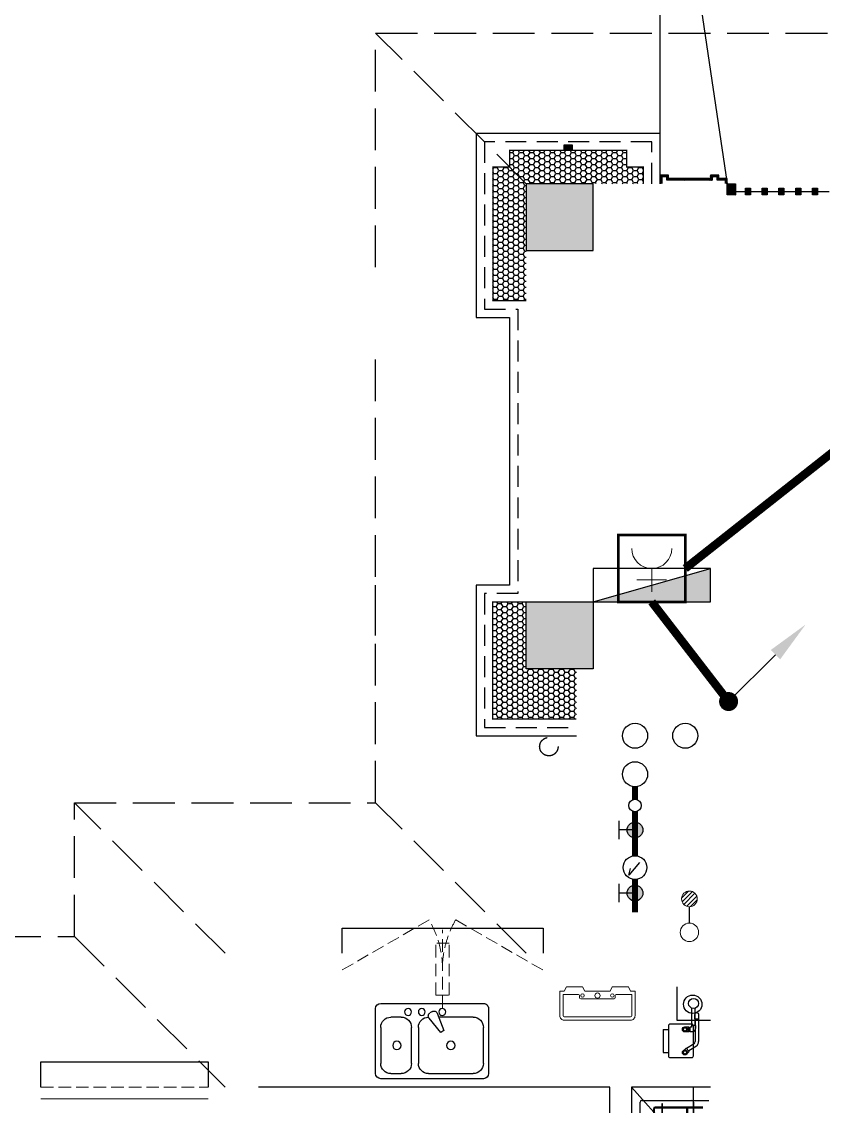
# Model space of a CAD drawing. Extents: x 3774419 to 4775970, y -926964 to 2266.
# Drawn here: x 3850605 to 3855395, y -821680 to -815197 of the extents above; entities that cross this region are included whole.
import ezdxf
from ezdxf.enums import TextEntityAlignment as Align

# ---------------------------------------------------------------- set-up
doc = ezdxf.new("R2010")
doc.units = 0
doc.header["$LTSCALE"] = 1000
doc.header["$MEASUREMENT"] = 0
for name, pattern in [('DASH', [0.35, 0.25, -0.1]), ('DOTE', [2.42, 2, -0.2, 0.02, -0.2]), ('HIDDEN', [0.375, 0.25, -0.125])]:
    doc.linetypes.add(name, pattern=pattern)
doc.layers.get('0').update_dxf_attribs({"linetype": 'CONTINUOUS'})
for name, color, linetype in [('!!电气', 1, 'CONTINUOUS'), ('A-EQPM-MECH', 191, 'CONTINUOUS'), ('AH-FURNITURE', 1, 'CONTINUOUS'), ('EQUIP_消火栓', 7, 'CONTINUOUS'), ('IP-bath&kitchen-JOHNSON', 4, 'CONTINUOUS'), ('LVTRY', 252, 'CONTINUOUS'), ('LWIRE', 4, 'CONTINUOUS'), ('VPIPE-中水', 122, 'CONTINUOUS'), ('VPIPE-凝结', 150, 'CONTINUOUS'), ('VPIPE-消防', 1, 'TG_X'), ('VPIPE-给水', 3, 'TG_J'), ('VPIPE-雨水', 4, 'DASH'), ('WIRE-消防', 4, 'CONTINUOUS'), ('WIRE-消防广播', 4, 'DOTE'), ('卫生间', 6, 'CONTINUOUS'), ('建筑-排气道', 252, 'CONTINUOUS'), ('污水', 3, 'CONTINUOUS'), ('看线', 185, 'CONTINUOUS'), ('立面', 73, 'CONTINUOUS'), ('立面-看线', 251, 'CONTINUOUS'), ('给水', 4, 'CONTINUOUS'), ('铝合金', 144, 'CONTINUOUS')]:
    doc.layers.add(name, color=color, linetype=linetype)
for name, color, linetype, lineweight in [('EQUIP-消防', 3, 'CONTINUOUS', 20), ('EQUIP_地漏', 7, 'CONTINUOUS', 18), ('PUB_HATCH', 8, 'CONTINUOUS', 9), ('VPIPE-废水', 31, 'TG_F', 18), ('WINDOW', 146, 'CONTINUOUS', 20), ('平面-栏杆', 56, 'CONTINUOUS', 15), ('平面-看线', 252, 'CONTINUOUS', 15), ('平面-空调室内机', 176, 'CONTINUOUS', 9), ('平面-空调预留孔', 252, 'CONTINUOUS', 15), ('立面-洞口示意', 252, 'CONTINUOUS', 13)]:
    doc.layers.add(name, color=color, linetype=linetype, lineweight=lineweight)
doc.styles.add('DIM_FONT', font='SIMPLEX', dxfattribs={"width": 0.7, "bigfont": 'GBCBIG'})
doc.styles.get("Standard").update_dxf_attribs({"font": 'gbenor.shx', "bigfont": 'gbcbig.shx'})
doc.styles.add('TG_LINETYPE', font='SIMPLEX', dxfattribs={"width": 0.8, "height": 3, "bigfont": 'HZTXT'})
doc.linetypes.add('TG_F', pattern='A,2,-0.3,["F",TG_LINETYPE,S=0.1,R=0,X=-0.23,Y=-0.15],0', length=2.3)
doc.linetypes.add('TG_J', pattern='A,2,-0.22,["J",TG_LINETYPE,S=0.1,R=0,X=-0.18,Y=-0.15],0', length=2.22)
doc.linetypes.add('TG_X', pattern='A,4,-0.3,["X",TG_LINETYPE,S=0.1,R=0,X=-0.23,Y=-0.15],0', length=4.3)

# ---------------------------------------------------------------- blocks, each defined once
blk = doc.blocks.new('A$C148B7D8E')
at = {"layer": '卫生间', "color": 252, "linetype": 'DASH'}
for p, q in [((15200, 14500), (16100, 15400)), ((15200, 9900), (16100, 10800)), ((17000, 9900), (17900, 10800)), ((17900, 10000), (17000, 9100))]:
    blk.add_line(p, q, dxfattribs=at)
for points in [[(16100, 14000), (16100, 15400), (7700, 15400), (7700, 10800), (7300, 10800), (7300, 10000), (900, 10000), (900, 9000), (-900, 9000), (-900, -900), (1750, -900), (1750, -2100), (23450, -2100), (23450, -900), (25100, -900)], [(25100, 9000), (24300, 9000), (24300, 10000), (17900, 10000), (17900, 10800), (16100, 10800), (16100, 12200)]]:
    blk.add_lwpolyline(points, dxfattribs=at)
blk = doc.blocks.new('rtyg7uyhg')
at = {"layer": 'LVTRY'}
for p, q in [((193590.3, 45458.1), (193590.3, 45069.5)), ((194234.6, 45488.8), (193621, 45488.8)), ((194265.3, 45069.5), (194265.3, 45458.1)), ((193682.3, 45407), (193887.8, 45407)), ((193896.4, 45429.9), (193857.6, 45326.3)), ((193875.3, 45316), (193945.6, 45401.5)), ((193925.8, 45440.4), (193940.1, 45432.2)), ((194111.9, 45407), (194173.3, 45407)), ((193621, 45130.8), (193621, 45345.6)), ((193857.6, 45326.3), (193875.3, 45316)), ((194009.6, 45345.6), (194009.6, 45130.8)), ((194050.5, 45130.8), (194050.5, 45345.6)), ((194234.6, 45345.6), (194234.6, 45130.8)), ((193948.3, 45069.5), (193682.3, 45069.5)), ((194173.3, 45069.5), (194111.9, 45069.5)), ((193621, 45038.8), (194234.6, 45038.8))]:
    blk.add_line(p, q, dxfattribs=at)
for centre, radius in [((193866.4, 45437.7), 20.5), ((193989.2, 45437.7), 20.5), ((194071, 45437.7), 20.5), ((193815.3, 45238.2), 25.6), ((194137.5, 45238.2), 25.6)]:
    blk.add_circle(centre, radius, dxfattribs=at)
for centre, radius, start, end in [((193621, 45458.1), 30.7, 89.99999, 179.99999), ((194234.6, 45458.1), 30.7, 359.99999, 89.99999), ((193682.3, 45345.6), 61.4, 89.99999, 179.99999), ((193915.6, 45422.7), 20.5, 59.99999, 159.46231), ((193929.8, 45414.5), 20.5, 320.53767, 59.99999), ((193948.3, 45345.6), 61.4, 359.99999, 89.99999), ((194111.9, 45345.6), 61.4, 89.99999, 179.99999), ((194173.3, 45345.6), 61.4, 359.99999, 89.99999), ((193682.3, 45130.8), 61.4, 179.99999, 269.99999), ((193948.3, 45130.8), 61.4, 269.99999, 359.99999), ((194111.9, 45130.8), 61.4, 179.99999, 269.99999), ((194173.3, 45130.8), 61.4, 269.99999, 359.99999), ((193621, 45069.5), 30.7, 179.99999, 269.99999), ((194234.6, 45069.5), 30.7, 269.99999, 359.99999)]:
    blk.add_arc(centre, radius, start, end, dxfattribs=at)
at = {"layer": 'LVTRY', "style": 'DIM_FONT', "width": 0.8, "flags": 9}
for tag in ['YSIZE', 'XSIZE']:
    blk.add_attdef(tag, (193927.8, 45487.8), '', height=0.5, rotation=89.99999, dxfattribs=at)
blk = doc.blocks.new('A$C60D053AF')
at = {"layer": 'AH-FURNITURE', "color": 8}
for p, q in [((232.5, -90), (128.3, -90)), ((232.5, -110), (128.3, -110)), ((192.5, -71), (327.6, -71)), ((192.5, -91), (327.6, -91)), ((245, -129.5), (245, -122.5)), ((265, -129.5), (265, -122.5)), ((341.7, -96.9), (370, -143.2)), ((355.9, -82.7), (384.2, -129)), ((255, -281), (255, -251)), ((393, -281), (393, -251)), ((255, -281), (393, -281))]:
    blk.add_line(p, q, dxfattribs=at)
for points in [[(170, -68, 1), (170, -94), (192.5, -94), (192.5, -68)], [(234, -251), (414, -251, 0.414214), (424, -241), (424, -111, 0.414214), (414, -101), (234, -101, 0.414214), (224, -111), (224, -241, 0.414214)], [(268, -122.5), (268, -107, 0.414214), (248, -87), (232.5, -87), (232.5, -113), (242, -113), (242, -122.5)], [(242, -152, 1), (268, -152), (268, -129.5), (242, -129.5)], [(383.8, -161.2, 1), (402.2, -142.8), (386.3, -126.9), (367.9, -145.3)]]:
    blk.add_lwpolyline(points, format="xyb", close=True, dxfattribs=at)
for centre, radius in [((100, -100), 30), ((255, -152), 15), ((255, -152), 10), ((393, -152), 15), ((393, -152), 10)]:
    blk.add_circle(centre, radius, dxfattribs=at)
for radius in [40, 20]:
    blk.add_arc((327.6, -111), radius, 45, 90, dxfattribs=at)
blk = doc.blocks.new('A-Kitchen-7')
at = {"layer": 'LVTRY'}
for p, q in [((-518.7, 779.7), (-7.2, 834.3)), ((-3.6, 810.6), (-515, 756)), ((-7.2, 834.3), (-3.6, 810.6)), ((-515, 756), (-518.7, 779.7)), ((515, 756), (-515, 756)), ((-515, 756), (-515, 40)), ((-485.6, 760.5), (-484.9, 756)), ((-29.1, 767), (-112.1, 756)), ((-29.1, 767), (-35.2, 806.4)), ((515, 780), (0, 780)), ((0, 756), (0, 780)), ((515, 756), (515, 780)), ((515, 40), (515, 756)), ((-515, 40), (515, 40))]:
    blk.add_line(p, q, dxfattribs=at)
blk.add_lwpolyline([(-468.9, 40), (-468.9, 0), (468.9, 0), (468.9, 40)], close=True, dxfattribs=at)
blk = doc.blocks.new('FRSDFDGDGDRGDR')
at = {"layer": '平面-空调预留孔', "color": 252}
for p, q in [((699612.3, 775044), (699612.3, 775441.2)), ((699618.9, 775447.8), (699746.3, 775447.8)), ((699746.3, 775447.8), (699746.3, 775355.4)), ((699719.9, 775342.2), (699719.9, 775143)), ((699726.5, 775348.8), (699739.7, 775348.8)), ((699726.5, 775136.4), (699739.7, 775136.4)), ((699746.3, 775129.8), (699746.3, 775037.4)), ((699746.3, 775037.4), (699618.9, 775037.4))]:
    blk.add_line(p, q, dxfattribs=at)
blk.add_lwpolyline([(699766.1, 775166.7), (699792.5, 775153.5), (699792.5, 775057.2), (699766.1, 775044), (699766.1, 775017.6), (699618.9, 775017.6, -0.414214), (699592.5, 775044), (699592.5, 775441.2, -0.414214), (699618.9, 775467.6), (699766.1, 775467.6), (699766.1, 775441.2), (699792.5, 775428), (699792.5, 775331.6), (699766.1, 775318.4)], format="xyb", close=True, dxfattribs=at)
for centre, radius in [((699739.7, 775331.6), 10.6), ((699739.7, 775243.2), 15.8), ((699739.7, 775153.5), 10.6)]:
    blk.add_circle(centre, radius, dxfattribs=at)
for centre, start, end in [((699618.9, 775441.2), 90, 180), ((699726.5, 775342.2), 90, 180), ((699739.7, 775355.4), 270, 360), ((699726.5, 775143), 180, 270), ((699739.7, 775129.8), 0, 90), ((699618.9, 775044), 180, 270)]:
    blk.add_arc(centre, 6.6, start, end, dxfattribs=at)
blk = doc.blocks.new('*U148')
h = blk.add_hatch(color=5)
h.set_gradient(color1=(0, 0, 255), rotation=180, tint=1)
h.paths.add_polyline_path([(0, 0), (-6.35, -6.35), (-6.35, -2.159), (-15, -2.159), (-15, 2.159), (-6.35, 2.159), (-6.35, 6.35)])
at = {"color": 0, "linetype": 'Continuous'}
blk.add_lwpolyline([(0, 0), (-6.35, -6.35), (-6.35, -2.159), (-15, -2.159), (-15, 2.159), (-6.35, 2.159), (-6.35, 6.35)], close=True, dxfattribs=at)
blk = doc.blocks.new('GDGDRGDRGRD')
at = {"layer": 'PUB_HATCH'}
blk.add_hatch(color=252, dxfattribs=at).paths.add_polyline_path([(430319.8, 370173.6), (430319.8, 370443.6), (430179.8, 370443.6), (430179.8, 370428.6), (430284.8, 370428.6), (430304.8, 370408.6), (430304.8, 370208.6), (430284.8, 370188.6), (429964.8, 370188.6), (429944.8, 370208.6), (429944.8, 370408.6), (429964.8, 370428.6), (430069.8, 370428.6), (430069.8, 370443.6), (429929.8, 370443.6), (429929.8, 370173.6)])
at = {"layer": 'LVTRY', "color": 251}
for p, q in [((430080.5, 371515.4), (429864.6, 371758.3)), ((430334.8, 371758.3), (429864.6, 371758.3)), ((429864.6, 371758.3), (429864.6, 370858.3)), ((430234.8, 370858.3), (430234.8, 371758.3)), ((430334.8, 371515.4), (430080.5, 371515.4)), ((430080.5, 371515.4), (430080.5, 371100.3)), ((429864.6, 370858.3), (430080.5, 371100.3)), ((430080.5, 371100.3), (430334.8, 371100.3)), ((429864.6, 370858.3), (430334.8, 370858.3))]:
    blk.add_line(p, q, dxfattribs=at)
at = {"layer": 'LVTRY'}
for p, q in [((429924.8, 371678.3), (430324.8, 371678.3)), ((429914.8, 370948.3), (429914.8, 371668.3)), ((429994.8, 371628.3), (429994.8, 371418.3)), ((429999.8, 371628.3), (429999.8, 371418.3)), ((430289.8, 371638.3), (430004.8, 371638.3)), ((430289.8, 371633.3), (430004.8, 371633.3)), ((430045.1, 371658.3), (430045.1, 371568.3)), ((430049.6, 371658.3), (430045.1, 371658.3)), ((430049.6, 371568.3), (430049.6, 371658.3)), ((430194.8, 371418.3), (430194.8, 371628.3)), ((430199.8, 371418.3), (430199.8, 371628.3)), ((430234.8, 371668.3), (430234.8, 370948.3)), ((430045.1, 371568.3), (430049.6, 371568.3)), ((429974.8, 371525.6), (430102.3, 371525.6)), ((429974.8, 371521.1), (429974.8, 371525.6)), ((430102.3, 371521.1), (429974.8, 371521.1)), ((430219.8, 371525.6), (430092.3, 371525.6)), ((430092.3, 371525.6), (430092.3, 371521.1)), ((430092.3, 371521.1), (430219.8, 371521.1)), ((430102.3, 371525.6), (430102.3, 371521.1)), ((430219.8, 371521.1), (430219.8, 371525.6)), ((430234.8, 371100.3), (430234.8, 371515.4)), ((430045.1, 371388.3), (430045.1, 371478.3)), ((430045.1, 371478.3), (430049.6, 371478.3)), ((430049.6, 371478.3), (430049.6, 371388.3)), ((429935.4, 371358.3), (429974.2, 371358.3)), ((429954.8, 371338.9), (429954.8, 371377.7)), ((430004.8, 371413.3), (430289.8, 371413.3)), ((430004.8, 371408.3), (430289.8, 371408.3)), ((430049.6, 371388.3), (430045.1, 371388.3)), ((429935.4, 371258.3), (429974.2, 371258.3)), ((429954.8, 371238.9), (429954.8, 371277.7)), ((430045.1, 371228.3), (430045.1, 371138.3)), ((430049.6, 371228.3), (430045.1, 371228.3)), ((430049.6, 371138.3), (430049.6, 371228.3)), ((429994.8, 370988.3), (429994.8, 371198.3)), ((429999.8, 370988.3), (429999.8, 371198.3)), ((430004.8, 371208.3), (430289.8, 371208.3)), ((430004.8, 371203.3), (430289.8, 371203.3)), ((430194.8, 371198.3), (430194.8, 370988.3)), ((430199.8, 371198.3), (430199.8, 370988.3)), ((430102.3, 371095.6), (429974.8, 371095.6)), ((429974.8, 371095.6), (429974.8, 371091.1)), ((430045.1, 371138.3), (430049.6, 371138.3)), ((430092.3, 371091.1), (430092.3, 371095.6)), ((430092.3, 371095.6), (430219.8, 371095.6)), ((430102.3, 371091.1), (430102.3, 371095.6)), ((430219.8, 371095.6), (430219.8, 371091.1)), ((429974.8, 371091.1), (430102.3, 371091.1)), ((430045.1, 370958.3), (430045.1, 371048.3)), ((430045.1, 371048.3), (430049.6, 371048.3)), ((430049.6, 371048.3), (430049.6, 370958.3)), ((430219.8, 371091.1), (430092.3, 371091.1)), ((430289.8, 370983.3), (430004.8, 370983.3)), ((430289.8, 370978.3), (430004.8, 370978.3)), ((430324.8, 370938.3), (429924.8, 370938.3)), ((430049.6, 370958.3), (430045.1, 370958.3))]:
    blk.add_line(p, q, dxfattribs=at)
at = {"layer": 'LVTRY', "color": 252}
for p, q in [((430069.8, 370428.6), (430069.8, 370443.6)), ((430179.8, 370428.6), (430179.8, 370443.6))]:
    blk.add_line(p, q, dxfattribs=at)
at = {"layer": 'LVTRY'}
blk.add_lwpolyline([(429608.8, 370758.3), (429734.8, 370758.3), (429734.8, 371758.3), (427634.8, 371758.3)], dxfattribs=at)
at = {"layer": 'LVTRY', "color": 252}
for points in [[(430334.8, 370158.6), (429914.8, 370158.6), (429914.8, 370458.6), (430334.8, 370458.6)], [(430319.8, 370173.6), (429929.8, 370173.6), (429929.8, 370443.6), (430319.8, 370443.6)], [(429964.8, 370428.6), (430284.8, 370428.6), (430304.8, 370408.6), (430304.8, 370208.6), (430284.8, 370188.6), (429964.8, 370188.6), (429944.8, 370208.6), (429944.8, 370408.6), (429964.8, 370428.6)]]:
    blk.add_lwpolyline(points, close=True, dxfattribs=at)
at = {"layer": 'LVTRY'}
for centre, radius in [((430147.3, 371523.3), 29.7), ((430147.3, 371523.3), 11.7), ((429954.8, 371358.3), 17), ((429954.8, 371258.3), 17), ((430147.3, 371093.3), 29.7), ((430147.3, 371093.3), 11.7)]:
    blk.add_circle(centre, radius, dxfattribs=at)
for centre, radius, start, end in [((429924.8, 371668.3), 10, 90, 180), ((430224.8, 371668.3), 10, 0, 90), ((430004.8, 371628.3), 10, 90, 180), ((430004.8, 371628.3), 5, 90, 180), ((430189.8, 371628.3), 10, 0, 90), ((430189.8, 371628.3), 5, 0, 90), ((430047.3, 371523.3), 56.7, 2.27424, 87.72576), ((430047.3, 371523.3), 52.2, 2.47041, 87.52959), ((430147.3, 371523.3), 56.7, 92.27424, 177.72576), ((430147.3, 371523.3), 52.2, 92.47041, 177.52959), ((430047.3, 371523.3), 56.7, 272.27424, 357.72576), ((430047.3, 371523.3), 52.2, 272.47041, 357.52959), ((430147.3, 371523.3), 56.7, 182.27424, 267.72576), ((430147.3, 371523.3), 52.2, 182.47041, 267.52959), ((430004.8, 371418.3), 10, 180, 270), ((430004.8, 371418.3), 5, 180, 270), ((430189.8, 371418.3), 5, 270, 0), ((430189.8, 371418.3), 10, 270, 0), ((430004.8, 371198.3), 10, 90, 180), ((430004.8, 371198.3), 5, 90, 180), ((430189.8, 371198.3), 10, 0, 90), ((430189.8, 371198.3), 5, 0, 90), ((430047.3, 371093.3), 56.7, 2.27424, 87.72576), ((430047.3, 371093.3), 52.2, 2.47041, 87.52959), ((430147.3, 371093.3), 56.7, 92.27424, 177.72576), ((430147.3, 371093.3), 52.2, 92.47041, 177.52959), ((430047.3, 371093.3), 56.7, 272.27424, 357.72576), ((430047.3, 371093.3), 52.2, 272.47041, 357.52959), ((430147.3, 371093.3), 56.7, 182.27424, 267.72576), ((430147.3, 371093.3), 52.2, 182.47041, 267.52959), ((430004.8, 370988.3), 10, 180, 270), ((430004.8, 370988.3), 5, 180, 270), ((430189.8, 370988.3), 5, 270, 0), ((430189.8, 370988.3), 10, 270, 0), ((429924.8, 370948.3), 10, 180, 270), ((430224.8, 370948.3), 10, 270, 0)]:
    blk.add_arc(centre, radius, start, end, dxfattribs=at)
at = {"layer": '立面-洞口示意', "color": 252}
blk.add_lwpolyline([(430334.8, 370158.6), (430071.3, 370252.5), (429914.8, 370458.6)], dxfattribs=at)
at = {"xscale": -1, "rotation": 270}
blk.add_blockref('FRSDFDGDGDRGDR', (-345582.7, -327434.2), dxfattribs=at)
at = {"xscale": -1}
blk.add_blockref('rtyg7uyhg', (622599.6, 326769.5), dxfattribs=at)
at = {"rotation": 270}
blk.add_blockref('A$C60D053AF', (430334.8, 372358.3), dxfattribs=at)
at = {"layer": 'LVTRY', "color": 1, "extrusion": (0, 0, -1), "xscale": -0.7999999999883585, "yscale": 0.7999999999883585, "zscale": -0.7999999999883585}
blk.add_blockref('A-Kitchen-7', (-429196.8, 370158.6), dxfattribs=at)
at = {"layer": '建筑-排气道', "xscale": -5, "yscale": 5, "zscale": 5, "rotation": 90}
blk.add_blockref('*U148', (430134.7, 370490.9), dxfattribs=at)
blk = doc.blocks.new('A$C2705576B')
at = {"layer": '给水'}
h = blk.add_hatch(color=252, dxfattribs=at)
edge = h.paths.add_edge_path()
edge.add_arc((417.5, -1741.2), 47.2, 0, 360)
h = blk.add_hatch(color=252, dxfattribs=at)
edge = h.paths.add_edge_path()
edge.add_arc((794.7, -1741.2), 47.2, 0, 360)
at = {"layer": '给水', "color": 252}
for p, q in [((363.1, -1645.4), (471.8, -1645.4)), ((417.5, -1741.2), (417.5, -1645.4)), ((740.3, -1645.4), (849, -1645.4)), ((794.7, -1741.2), (794.7, -1645.4)), ((601.1, -1768.1), (525.3, -1704.3)), ((525.3, -1704.3), (564, -1715))]:
    blk.add_line(p, q, dxfattribs=at)
at = {"layer": '给水', "color": 252, "const_width": 35.4}
for points in [[(499.1, -1741.2), (302.5, -1741.2)], [(903.5, -1741.2), (640.6, -1741.2)], [(1052.8, -1741.2), (978.5, -1741.2)]]:
    blk.add_lwpolyline(points, dxfattribs=at)
at = {"layer": '给水', "color": 252}
for centre, radius in [((569.8, -1741.2), 70.8), ((417.5, -1741.2), 47.2), ((794.7, -1741.2), 47.2), ((941, -1741.2), 37.5)]:
    blk.add_circle(centre, radius, dxfattribs=at)
blk = doc.blocks.new('$TwtSys$00000141')
at = {"color": 252}
for p, q in [((-47.1, 3.8), (-5, 45.9)), ((-47.1, 3.8), (-5, 45.9)), ((-43.6, -17.5), (17.5, 43.6)), ((-43.6, -17.5), (17.5, 43.6)), ((-33.2, -33.2), (33.2, 33.2)), ((-33.2, -33.2), (33.2, 33.2)), ((-16.2, -43.5), (43.8, 16.4)), ((-16.2, -43.5), (43.8, 16.4)), ((5.7, -46.1), (46.1, -5.7)), ((5.7, -46.1), (46.1, -5.7))]:
    blk.add_line(p, q, dxfattribs=at)
blk.add_circle((0, 0), 47, dxfattribs=at)
blk.add_circle((0, 0), 47, dxfattribs=at)
blk = doc.blocks.new('dongkong')
at = {"layer": '平面-空调预留孔', "color": 8, "linetype": 'HIDDEN', "ltscale": 0.3}
for p, q in [((-603796, 210899.9), (-603796, 210431.5)), ((-603836, 210821), (-603836, 210510.8)), ((-603836, 210821), (-603756, 210821)), ((-603756, 210821), (-603756, 210510.8))]:
    blk.add_line(p, q, dxfattribs=at)
blk.add_lwpolyline([(-603756, 210510.8), (-603836, 210510.8)], dxfattribs=at)
blk = doc.blocks.new('$TwtSys$00000434')
at = {"color": 252}
for p, q in [((-0.5, 0.5), (-0.5, -0.5)), ((-0.5, -0.5), (0.5, 0.5)), ((0.5, 0.5), (-0.5, 0.5)), ((0.5, -0.5), (0.5, 0.5)), ((-0.5, -0.5), (0.5, -0.5))]:
    blk.add_line(p, q, dxfattribs=at)
blk.add_solid([(0.5, -0.5), (0.5, 0.5), (-0.5, -0.5)], dxfattribs=at)
blk = doc.blocks.new('A$C028C60F5')
at = {"color": 252}
blk.add_lwpolyline([(400, 0), (0, 0), (0, -400), (400, -400)], close=True, dxfattribs=at)
at = {"layer": 'PUB_HATCH', "color": 252}
blk.add_solid([(0, -400), (400, -400), (0, 0), (400, 0)], dxfattribs=at)
blk = doc.blocks.new('A$C3EFA6995')
for p in [(9700, 100), (9700, -2400), (15900, -2400)]:
    blk.add_blockref('A$C028C60F5', p)
at = {"xscale": -1}
blk.add_blockref('A$C028C60F5', (16300, 100), dxfattribs=at)
blk = doc.blocks.new('A$C24590F8F')
at = {"layer": '立面'}
h = blk.add_hatch(dxfattribs=at)
h.set_pattern_fill('ANSI31', color=252, scale=2)
h.set_pattern_definition([(45, (-853150.0334, -779765.5013), (-2.24506403, 2.24506403), [])])
h.paths.add_polyline_path([(35125.3, 15800), (35175.3, 15800), (35175.3, 15830), (35125.3, 15830)])
h = blk.add_hatch(dxfattribs=at)
h.set_pattern_fill('ANSI31', color=252, scale=2)
h.set_pattern_definition([(45, (-665142.2845, -939480.3315), (-2.24506403, 2.24506403), [])])
h.paths.add_polyline_path([(35700.2, 15600.1), (36099.9, 15600.1), (36099.9, 15630.1), (36049.9, 15630.1), (36049.9, 15650.2), (35999.9, 15650.2), (35999.9, 15630.2), (35750.1, 15630), (35749.9, 15650.2), (35700.2, 15650.2)])
h.paths.add_polyline_path([(35710.2, 15600.1), (36089.9, 15600.1), (36089.9, 15620.1), (36039.9, 15620.1), (36039.9, 15640.2), (36009.9, 15640.2), (36009.9, 15620.2), (35740.2, 15620), (35740, 15640.2), (35710.2, 15640.2)])
h = blk.add_hatch(dxfattribs=at)
h.set_pattern_fill('ANSI31', color=252, scale=2)
h.set_pattern_definition([(45, (-665202.5203, -939480.5138), (-2.24506403, 2.24506403), [])])
h.paths.add_polyline_path([(36100, 15600), (36150, 15600), (36150, 15533.3), (36100, 15533.3)])
h = blk.add_hatch(dxfattribs=at)
h.set_pattern_fill('ANSI31', color=252, scale=2)
h.set_pattern_definition([(45, (-665092.5196, -939480.5144), (-2.24506403, 2.24506403), [])])
h.paths.add_polyline_path([(36210, 15573), (36240, 15573), (36240, 15533.3), (36210, 15533.3)])
h = blk.add_hatch(dxfattribs=at)
h.set_pattern_fill('ANSI31', color=252, scale=2)
h.set_pattern_definition([(45, (-664992.5196, -939480.5153), (-2.24506403, 2.24506403), [])])
h.paths.add_polyline_path([(36310, 15573), (36340, 15573), (36340, 15533.3), (36310, 15533.3)])
h = blk.add_hatch(dxfattribs=at)
h.set_pattern_fill('ANSI31', color=252, scale=2)
h.set_pattern_definition([(45, (-664892.5196, -939480.5162), (-2.24506403, 2.24506403), [])])
h.paths.add_polyline_path([(36410, 15573), (36440, 15573), (36440, 15533.3), (36410, 15533.3)])
h = blk.add_hatch(dxfattribs=at)
h.set_pattern_fill('ANSI31', color=252, scale=2)
h.set_pattern_definition([(45, (-664792.5196, -939480.517), (-2.24506403, 2.24506403), [])])
h.paths.add_polyline_path([(36510, 15573), (36540, 15573), (36540, 15533.3), (36510, 15533.3)])
h = blk.add_hatch(dxfattribs=at)
h.set_pattern_fill('ANSI31', color=252, scale=2)
h.set_pattern_definition([(45, (-664692.5196, -939480.518), (-2.24506403, 2.24506403), [])])
h.paths.add_polyline_path([(36610, 15573), (36640, 15573), (36640, 15533.3), (36610, 15533.3)])
at = {"layer": '立面-看线'}
h = blk.add_hatch(dxfattribs=at)
h.set_pattern_fill('HONEY', color=252, scale=13)
h.set_pattern_definition([(0, (-420517.216, -516416.725), (30.95625, 17.872595), [20.6375, -41.275]), (120, (-420517.216, -516416.725), (-30.9562463, 17.8726014), [20.6375, -41.275]), (60, (-420517.216, -516416.725), (3.7e-06, 35.7451964), [-41.275, 20.6375])])
h.paths.add_polyline_path([(35500.3, 15700), (35500.3, 15800), (34800.3, 15800), (34800.3, 15700), (34700.3, 15700), (34700.3, 14900), (34900, 14900), (34900, 15600), (35599.4, 15600), (35599.4, 15700)])
h = blk.add_hatch(dxfattribs=at)
h.set_pattern_fill('HONEY', color=252, scale=13)
h.set_pattern_definition([(0, (-420616.579, -519916.725), (30.95625, 17.872595), [20.6375, -41.275]), (120, (-420616.579, -519916.725), (-30.9562463, 17.8726014), [20.6375, -41.275]), (60, (-420616.579, -519916.725), (3.7e-06, 35.7451964), [-41.275, 20.6375])])
h.paths.add_polyline_path([(35200, 12700), (34900, 12700), (34900, 13100), (34700.6, 13100), (34700.6, 12400), (35200, 12400)])
at = {"color": 252, "const_width": 8}
for points in [[(34900, 14900), (34700.3, 14900), (34700.3, 15700), (34800.3, 15700), (34800.3, 15800), (35090.3, 15800), (35090.3, 15800), (35210.3, 15800), (35210.3, 15800), (35500.3, 15800), (35500.3, 15700), (35600.3, 15700), (35600.3, 15600)], [(34900, 13100), (34700, 13100), (34700, 12400), (35200, 12400)]]:
    blk.add_lwpolyline(points, dxfattribs=at)
at = {"layer": 'A-EQPM-MECH', "color": 252}
for points in [[(35700.3, 15600), (35700.3, 18300), (40700.2, 18300), (40700.2, 15600)], [(35700.3, 18300), (36100, 15600)]]:
    blk.add_lwpolyline(points, dxfattribs=at)
at = {"layer": 'IP-bath&kitchen-JOHNSON', "color": 252}
blk.add_lwpolyline([(35800, 10800), (35800, 10600), (36000, 10600)], dxfattribs=at)
at = {"layer": 'VPIPE-中水', "color": 252, "linetype": 'Continuous'}
blk.add_circle((35894.8, 10695), 55, dxfattribs=at)
at = {"layer": 'VPIPE-凝结', "color": 252}
blk.add_line((35875, 11180), (35875, 11278), dxfattribs=at)
at = {"layer": 'VPIPE-废水', "color": 252}
blk.add_circle((35875, 11125), 55, dxfattribs=at)
at = {"layer": 'VPIPE-消防', "color": 252, "linetype": 'Continuous'}
blk.add_circle((35850, 12300), 75, dxfattribs=at)
at = {"layer": 'VPIPE-给水', "color": 252, "linetype": 'Continuous'}
for centre in [(35550, 12300), (35550, 12070)]:
    blk.add_circle(centre, 75, dxfattribs=at)
at = {"layer": 'VPIPE-雨水', "color": 252}
blk.add_circle((35035, 12235), 55, dxfattribs=at)
at = {"layer": 'WINDOW', "color": 252, "linetype": 'DASH', "ltscale": 0.3}
for points in [[(33800, 10900), (34319.6, 11200, -0.131652), (34400, 10900)], [(34998.1, 10900), (34478.5, 11200, 0.131652), (34398.1, 10900)]]:
    blk.add_lwpolyline(points, format="xyb", dxfattribs=at)
at = {"layer": '卫生间', "color": 252, "linetype": 'DASH'}
blk.add_line((34000, 12900), (34000, 14600), dxfattribs=at)
at = {"layer": '平面-栏杆', "color": 252}
blk.add_lwpolyline([(33000, 10130.1), (32000, 10130.3)], dxfattribs=at)
at = {"layer": '平面-看线', "color": 252, "linetype": 'DASH', "ltscale": 0.3}
blk.add_lwpolyline([(32000, 10200), (33000, 10200)], dxfattribs=at)
at = {"layer": '看线', "color": 252}
blk.add_lwpolyline([(35700.3, 15600), (35700.3, 15900), (34600.3, 15900), (34600.3, 14800), (34800, 14800), (34800, 13200), (34600, 13200), (34600, 12300), (35200, 12300)], dxfattribs=at)
at = {"layer": '看线', "color": 252, "linetype": 'HIDDEN', "ltscale": 0.5}
blk.add_lwpolyline([(35650.3, 15600), (35650.3, 15850), (34650.3, 15850), (34650.3, 14850), (34850, 14850), (34850, 13150), (34650, 13150), (34650, 12350), (35200, 12350)], dxfattribs=at)
at = {"layer": '看线', "color": 252, "ltscale": 0.5}
for points in [[(33800, 11000), (33800, 11150), (35000, 11150), (35000, 11000)], [(32000, 10200), (32000, 10350), (33000, 10350), (33000, 10200)]]:
    blk.add_lwpolyline(points, dxfattribs=at)
at = {"layer": '立面', "color": 252}
for p, q in [((36310, 15573), (36340, 15573)), ((36310, 15533.3), (36310, 15573)), ((36340, 15573), (36340, 15533.3)), ((36340, 15533.3), (36310, 15533.3))]:
    blk.add_line(p, q, dxfattribs=at)
for points in [[(35125.3, 15800), (35175.3, 15800), (35175.3, 15830), (35125.3, 15830)], [(36100, 15600), (36150, 15600), (36150, 15533.3), (36100, 15533.3)], [(36410, 15573), (36440, 15573), (36440, 15533.3), (36410, 15533.3)], [(36510, 15573), (36540, 15573), (36540, 15533.3), (36510, 15533.3)], [(36610, 15573), (36640, 15573), (36640, 15533.3), (36610, 15533.3)]]:
    blk.add_lwpolyline(points, close=True, dxfattribs=at)
at = {"layer": '铝合金', "color": 252}
for p, q in [((36150, 15553.2), (36210, 15553.2)), ((36240, 15553.2), (36310, 15553.2)), ((36340, 15553.2), (36410, 15553.2)), ((36440, 15553.2), (36510, 15553.2)), ((36540, 15553.2), (36610, 15553.2)), ((36640, 15553.2), (36710, 15553.2))]:
    blk.add_line(p, q, dxfattribs=at)
for points in [[(35125.3, 15800), (35175.3, 15800), (35175.3, 15830), (35125.3, 15830)], [(36100, 15600), (36150, 15600), (36150, 15533.3), (36100, 15533.3)], [(36210, 15573), (36240, 15573), (36240, 15533.3), (36210, 15533.3)], [(36310, 15573), (36340, 15573), (36340, 15533.3), (36310, 15533.3)], [(36410, 15573), (36440, 15573), (36440, 15533.3), (36410, 15533.3)], [(36510, 15573), (36540, 15573), (36540, 15533.3), (36510, 15533.3)], [(36610, 15573), (36640, 15573), (36640, 15533.3), (36610, 15533.3)]]:
    blk.add_lwpolyline(points, close=True, dxfattribs=at)
for points in [[(36099.9, 15600.1), (36099.9, 15630.1), (36049.9, 15630.1), (36049.9, 15650.2), (35999.9, 15650.2), (35999.9, 15630.2), (35750.1, 15630), (35749.9, 15650.2), (35700.2, 15650.2), (35700.2, 15600.1)], [(36089.9, 15600.1), (36089.9, 15620.1), (36039.9, 15620.1), (36039.9, 15640.2), (36009.9, 15640.2), (36009.9, 15620.2), (35740.2, 15620), (35740, 15640.2), (35710.2, 15640.2), (35710.2, 15600.1)]]:
    blk.add_lwpolyline(points, dxfattribs=at)
at = {"color": 252, "xscale": -1}
for name, p in [('A$C148B7D8E', (50100, 1100)), ('A$C3EFA6995', (51200, 15500))]:
    blk.add_blockref(name, p, dxfattribs=at)
at = {"color": 252}
blk.add_blockref('GDGDRGDRGRD', (-394334.8, -361558.3), dxfattribs=at)
at = {"layer": 'EQUIP_地漏', "color": 252}
blk.add_blockref('$TwtSys$00000141', (35875, 11325), dxfattribs=at)
at = {"layer": 'EQUIP_消火栓', "color": 252, "xscale": 700, "yscale": 200, "zscale": 700}
blk.add_blockref('$TwtSys$00000434', (35650, 13200), dxfattribs=at)
at = {"layer": '平面-空调室内机', "color": 252, "ltscale": 0.3, "xscale": -1, "rotation": 180}
blk.add_blockref('dongkong', (638196, 221570.8), dxfattribs=at)
at = {"layer": '污水', "color": 252, "rotation": 90.00000000010901}
blk.add_blockref('A$C2705576B', (33808.8, 10942.2), dxfattribs=at)
blk = doc.blocks.new('$equip$00002656')
for p, q in [((-0.5, 1), (-0.5, 0)), ((0.5, 1), (-0.5, 1)), ((0.5, 0), (0.5, 1)), ((0, 0.5), (0, 0.15)), ((-0.219, 0.331), (0.222, 0.331)), ((-0.5, 0), (0.5, 0))]:
    blk.add_line(p, q)
at = {"const_width": 0.04}
blk.add_lwpolyline([(-0.5, 1), (0.5, 1), (0.5, 0), (-0.5, 0), (-0.5, 1), (0.5, 1)], dxfattribs=at)
blk.add_arc((0, 0.8), 0.3, 180, 0)
for p in [(0, 1), (-0.5, 0.5), (0.5, 0.5), (0, 0)]:
    blk.add_point(p)
at = {"color": 7, "flags": 1}
for tag, height, p in [('B', 0.4, (0.762, 0.292)), ('A', 0.00002, (0, 0))]:
    blk.add_attdef(tag, text='', height=height, dxfattribs=at).set_placement(p, align=Align.MIDDLE_CENTER)
blk = doc.blocks.new('$TelecSys$00000079')
for p, q in [((0.7, 0.7), (0, 0)), ((0.104, 0.104), (0.104, 0.104)), ((-0.104, -0.104), (-0.104, -0.104))]:
    blk.add_line(p, q)
at = {"const_width": 0.142}
blk.add_lwpolyline([(-0.071, 0, 1), (0.071, 0, 1)], format="xyb", close=True, dxfattribs=at)
blk.add_solid([(0.63, 0.77), (0.77, 0.63), (1.15, 1.15)])
at = {"width": 0.8, "flags": 9}
blk.add_attdef('A', (0, 0), '', height=0.00002, dxfattribs=at)

msp = doc.modelspace()

# ---------------------------------------------------------------- linework, layer by layer
at = {"layer": 'WIRE-消防', "linetype": 'Continuous', "const_width": 50}
msp.add_lwpolyline([(3855520.1, -817715.5), (3854570, -818465.3)], dxfattribs=at)
at = {"layer": 'WIRE-消防广播', "const_width": 50}
msp.add_lwpolyline([(3854829, -819260.7), (3854370, -818665.3)], dxfattribs=at)

# ---------------------------------------------------------------- block references
at = {"layer": '!!电气'}
msp.add_blockref('A$C24590F8F', (3818720, -831765.3), dxfattribs=at)
at = {"layer": 'EQUIP-消防', "color": 6, "xscale": -400, "yscale": 400, "zscale": 400}
msp.add_blockref('$equip$00002656', (3854370, -818665.3), dxfattribs=at)
at = {"layer": 'LWIRE', "xscale": -400, "yscale": 400, "zscale": 400, "rotation": 270}
msp.add_blockref('$TelecSys$00000079', (3854829, -819260.7), dxfattribs=at)

doc.saveas('drawing.dxf')
